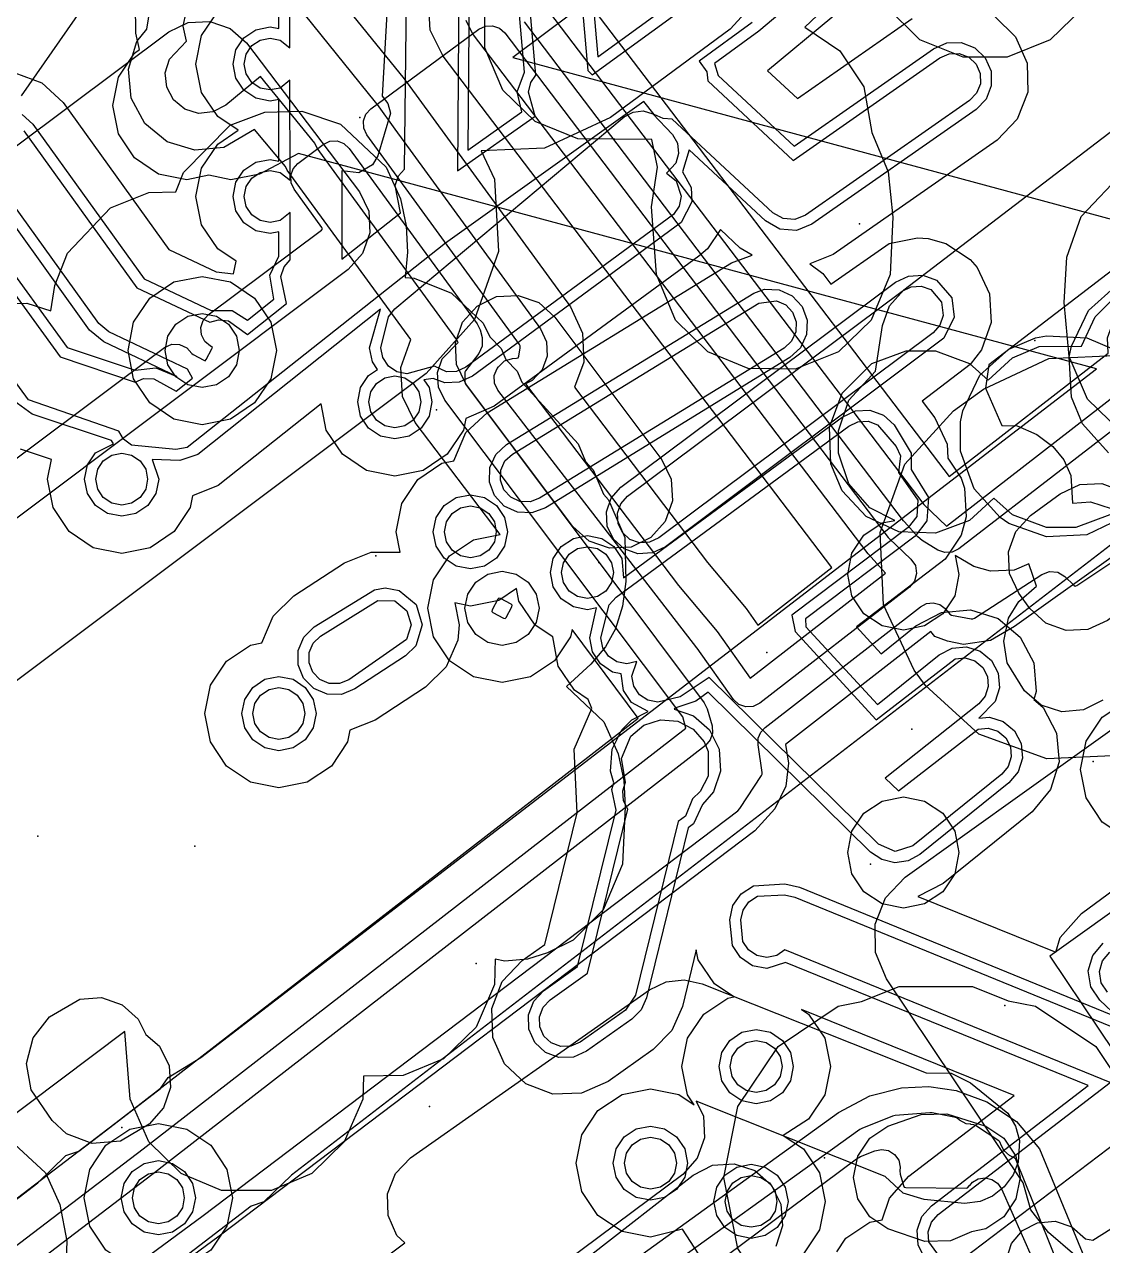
# Model space of a CAD drawing. Header units: metres. Extents: x 8738 to 9560, y -8972 to -7699.
# Drawn here: x 8953.24 to 8982.3, y -8157.11 to -8124.19 of the extents above; entities that cross this region are included whole.
import ezdxf

# ---------------------------------------------------------------- set-up
doc = ezdxf.new("R2010")
doc.units = ezdxf.units.M
for name, color, linetype in [('AI_GREENING_EXCLUSIONS', 1, 'Continuous'), ('AI_GREENING_LAWN', 82, 'Continuous'), ('AI_GREENING_REJECTED', 6, 'Continuous')]:
    doc.layers.add(name, color=color, linetype=linetype)

msp = doc.modelspace()

# ---------------------------------------------------------------- linework, layer by layer
at = {"layer": 'AI_GREENING_EXCLUSIONS'}
for points in [[(9045.859, -8091.153), (9020.617, -8110.161), (9019.849, -8110.898), (9019.503, -8111.013), (9017.236, -8112.693), (9017.027, -8112.99), (9016.1, -8113.511), (8989.922, -8132.624), (8989.217, -8133.256), (8988.937, -8133.343), (8987.764, -8134.2), (8986.64, -8135.064), (8986.478, -8135.307), (8985.673, -8135.807), (8960.434, -8155.213), (8959.695, -8155.928), (8959.35, -8156.046), (8957.123, -8157.756), (8956.926, -8158.05), (8956.066, -8158.568), (8929.562, -8178.912), (8904.278, -8205.333)], [(9045.859, -8091.153), (9020.617, -8110.161), (9019.849, -8110.898), (9019.503, -8111.013), (9017.236, -8112.693), (9017.027, -8112.99), (9016.1, -8113.511), (8989.922, -8132.624), (8989.217, -8133.256), (8988.937, -8133.343), (8987.764, -8134.2), (8986.64, -8135.064), (8986.478, -8135.307), (8985.673, -8135.807), (8960.434, -8155.213), (8959.695, -8155.928), (8959.35, -8156.046), (8957.123, -8157.756), (8956.926, -8158.05), (8956.066, -8158.568), (8929.562, -8178.912), (8904.278, -8205.333)], [(9033.491, -8100.485), (9017.902, -8112.401), (8991.06, -8132.499), (8986.438, -8135.788), (8986.438, -8135.788), (8986.438, -8135.788), (8979.925, -8140.422), (8979.286, -8140.797), (8978.556, -8140.911), (8978.119, -8140.822), (8977.784, -8140.688), (8977.675, -8140.561), (8973.755, -8143.602), (8973.839, -8144.107), (8973.76, -8144.728), (8973.471, -8145.337), (8972.926, -8145.927), (8958.484, -8156.853), (8939.431, -8170.901), (8931.698, -8176.967), (8927.609, -8180.372), (8924.563, -8183.053), (8917.837, -8189.222)], [(9002.142, -8105.466), (9001.453, -8107.291), (9000.118, -8108.713), (8990.21, -8115.798), (8988.432, -8116.601), (8986.482, -8116.663), (8984.87, -8116.054), (8976.223, -8122.436), (8974.457, -8123.266), (8973.168, -8123.326), (8972.262, -8124.32), (8969.039, -8126.698), (8967.257, -8127.531), (8965.547, -8127.602), (8965.911, -8128.364), (8966.015, -8130.31), (8965.367, -8132.148), (8964.066, -8133.599), (8931.722, -8157.865)], [(8968.074, -8123.837), (8966.403, -8125.084), (8986.13, -8130.411), (8986.512, -8130.133), (8986.721, -8129.836), (8987.697, -8129.296), (9013.792, -8110.243)], [(8968.074, -8123.837), (8966.403, -8125.084), (8986.13, -8130.411), (8986.512, -8130.133), (8986.721, -8129.836), (8987.697, -8129.296), (9013.792, -8110.243)], [(8967.442, -8114.175), (8968.423, -8125.435), (8968.541, -8125.55), (8971.76, -8123.205)], [(8967.74, -8114.149), (8968.692, -8125.069), (8971.478, -8123.039)], [(8965.004, -8115.448), (8964.916, -8128.143), (8967.006, -8126.661), (8966.823, -8126.021), (8966.886, -8125.755), (8967.028, -8125.557), (8966.062, -8114.474)], [(8965.291, -8115.361), (8965.193, -8127.578), (8966.644, -8126.55), (8966.523, -8126.01), (8966.721, -8125.481), (8965.77, -8114.575)], [(8963.434, -8116.397), (8962.885, -8126.126), (8963.034, -8126.32), (8963.103, -8126.584), (8962.764, -8127.738), (8962.626, -8127.974), (8962.249, -8128.196), (8961.797, -8128.141), (8961.799, -8130.52), (8963.376, -8129.267), (8963.237, -8128.534), (8963.325, -8128.276), (8963.487, -8128.092), (8963.631, -8115.862)], [(8953.182, -8126.618), (8953.468, -8126.884), (8956.469, -8131.053), (8958.27, -8131.902), (8958.836, -8131.9), (8959.255, -8132.161), (8959.959, -8131.6), (8959.857, -8130.949), (8960.099, -8130.439), (8960.099, -8129.783), (8959.863, -8129.83), (8959.48, -8129.754), (8959.156, -8129.537), (8958.939, -8129.213), (8958.863, -8128.83), (8958.939, -8128.447), (8959.156, -8128.123), (8959.48, -8127.906), (8959.863, -8127.83), (8960.097, -8127.877), (8960.096, -8126.213), (8959.863, -8126.259), (8959.48, -8126.183), (8959.156, -8125.966), (8958.939, -8125.642), (8958.863, -8125.259), (8958.939, -8124.876), (8959.156, -8124.552), (8959.48, -8124.335), (8959.863, -8124.259), (8960.095, -8124.305), (8960.092, -8119.831)], [(8953.224, -8127.06), (8956.271, -8131.291), (8958.235, -8132.217), (8958.471, -8132.152), (8958.742, -8132.185), (8959.248, -8132.551), (8960.301, -8131.711), (8960.155, -8130.986), (8960.24, -8130.726), (8960.399, -8130.541), (8960.398, -8129.265), (8960.131, -8129.477), (8959.863, -8129.53), (8959.595, -8129.477), (8959.368, -8129.325), (8959.216, -8129.098), (8959.163, -8128.83), (8959.216, -8128.562), (8959.368, -8128.335), (8959.595, -8128.183), (8959.863, -8128.13), (8960.131, -8128.183), (8960.398, -8128.394), (8960.396, -8125.697), (8960.131, -8125.906), (8959.863, -8125.959), (8959.595, -8125.906), (8959.368, -8125.754), (8959.216, -8125.527), (8959.163, -8125.259), (8959.216, -8124.991), (8959.368, -8124.764), (8959.595, -8124.612), (8959.863, -8124.559), (8960.131, -8124.612), (8960.395, -8124.82), (8960.392, -8119.737)], [(8967.703, -8122.617), (8978.169, -8136.382), (8982.455, -8133.057), (8982.438, -8132.645), (8982.696, -8131.925), (8983.205, -8131.354), (8985.578, -8129.603), (8985.285, -8129.215), (8985.001, -8128.524), (8984.989, -8127.778), (8985.253, -8127.079), (8985.755, -8126.525), (8992.469, -8121.459)], [(8976.095, -8121.794), (8973.04, -8124.374), (8971.843, -8125.248), (8971.938, -8125.567), (8973.985, -8127.473), (8977.746, -8124.848), (8978.104, -8124.691), (8978.494, -8124.683), (8978.857, -8124.825), (8979.139, -8125.095), (8979.295, -8125.453), (8979.303, -8125.843), (8979.161, -8126.206), (8978.891, -8126.488), (8974.467, -8129.576), (8974.05, -8129.744), (8973.602, -8129.712), (8973.213, -8129.488), (8971.16, -8127.576), (8970.982, -8128.169), (8971.211, -8128.586), (8971.228, -8128.975), (8970.947, -8129.53), (8965.314, -8133.673), (8964.96, -8133.837), (8964.571, -8133.854), (8964.256, -8133.74), (8964.008, -8133.776), (8964.147, -8133.983), (8964.223, -8134.366), (8964.147, -8134.749), (8963.93, -8135.073), (8963.606, -8135.29), (8963.223, -8135.366), (8962.84, -8135.29), (8962.516, -8135.073), (8962.299, -8134.749), (8962.223, -8134.366), (8962.299, -8133.983), (8962.516, -8133.659), (8962.759, -8133.497), (8962.62, -8133.29), (8962.544, -8132.907), (8962.841, -8131.864), (8957.912, -8135.784), (8957.43, -8135.948), (8956.683, -8135.916), (8956.86, -8136.45), (8956.784, -8136.833), (8956.567, -8137.157), (8956.243, -8137.374), (8955.86, -8137.45), (8955.477, -8137.374), (8955.153, -8137.157), (8954.936, -8136.833), (8954.86, -8136.45), (8954.936, -8136.067), (8955.153, -8135.743), (8955.638, -8135.494), (8955.59, -8135.412), (8953.449, -8134.696), (8952.956, -8134.335)], [(8953.164, -8126.118), (8956.113, -8121.868)], [(8966.908, -8123.224), (8977.486, -8137.135), (8978.095, -8137.714), (8983.574, -8133.466), (8983.443, -8133.177), (8983.427, -8132.795), (8983.556, -8132.435), (8983.81, -8132.15), (8986.873, -8129.819), (8986.122, -8128.669), (8985.98, -8128.323), (8985.975, -8127.95), (8986.106, -8127.6), (8986.357, -8127.324), (8993.072, -8122.258)], [(8976.741, -8122.558), (8973.272, -8125.444), (8974.075, -8126.191), (8977.174, -8124.028)], [(8961.462, -8123.168), (8963.476, -8125.663), (8963.54, -8125.751), (8963.554, -8125.765), (8967.374, -8131.006), (8967.376, -8131.009), (8967.956, -8131.805), (8968.284, -8132.513), (8968.316, -8133.293), (8968.068, -8133.968), (8971.656, -8138.701), (8972.694, -8139.937), (8973.011, -8140.383), (8975.008, -8138.834), (8964.524, -8125.044), (8964.18, -8124.343), (8964.131, -8123.564)], [(8926.734, -8175.916), (8955.831, -8153.707), (8969.779, -8142.889), (8968, -8140.501), (8967.961, -8140.697), (8967.527, -8141.346), (8966.878, -8141.78), (8966.113, -8141.932), (8965.348, -8141.78), (8964.699, -8141.346), (8964.265, -8140.697), (8964.113, -8139.932), (8964.265, -8139.167), (8964.699, -8138.518), (8965.348, -8138.084), (8966.061, -8137.942), (8963.772, -8134.922), (8963.431, -8134.22), (8963.384, -8133.441), (8963.652, -8132.69), (8960.322, -8128.12), (8960.278, -8128.025), (8959.437, -8127.028), (8958.612, -8127.508), (8957.836, -8127.585), (8957.089, -8127.359), (8956.486, -8126.864), (8956.118, -8126.176), (8956.041, -8125.399), (8956.267, -8124.652), (8956.537, -8124.323), (8956.673, -8123.478)], [(8975.275, -8123.313), (8974.273, -8124.268), (8975.219, -8124.901), (8975.869, -8125.874), (8976.081, -8127.105), (8976.52, -8128.167), (8976.653, -8129.384), (8976.576, -8130.929), (8976.061, -8132.161), (8975.184, -8133.016), (8974.019, -8133.486), (8972.75, -8133.469), (8971.666, -8133.016), (8970.789, -8132.161), (8970.274, -8130.929), (8970.146, -8129.11), (8970.301, -8128.043), (8970.153, -8127.298), (8968.16, -8127.276), (8967.007, -8126.809), (8966.139, -8125.96), (8965.647, -8124.82), (8965.647, -8124.82), (8965.647, -8123.492)], [(8929.476, -8173.936), (8953.596, -8155.421), (8954.356, -8154.685), (8954.702, -8154.569), (8955.425, -8154.018), (8956.909, -8152.877), (8957.109, -8152.576), (8957.994, -8152.042), (8982.142, -8133.477), (8960.63, -8127.669), (8959.572, -8128.225), (8958.807, -8128.377), (8958.213, -8128.259), (8957.619, -8128.377), (8956.854, -8128.225), (8956.205, -8127.791), (8955.771, -8127.142), (8955.619, -8126.377), (8955.771, -8125.612), (8956.205, -8124.963), (8956.342, -8124.871), (8956.24, -8124.426), (8956.234, -8123.645)], [(8929.476, -8173.936), (8953.596, -8155.421), (8954.356, -8154.685), (8954.702, -8154.569), (8955.425, -8154.018), (8956.909, -8152.877), (8957.109, -8152.576), (8957.994, -8152.042), (8982.142, -8133.477), (8960.63, -8127.669), (8959.572, -8128.225), (8958.807, -8128.377), (8958.213, -8128.259), (8957.619, -8128.377), (8956.854, -8128.225), (8956.205, -8127.791), (8955.771, -8127.142), (8955.619, -8126.377), (8955.771, -8125.612), (8956.205, -8124.963), (8956.342, -8124.871), (8956.24, -8124.426), (8956.234, -8123.645)], [(8960.591, -8123.681), (8962.697, -8126.291), (8962.736, -8126.344), (8962.746, -8126.354), (8963.227, -8127.018), (8967.148, -8132.394), (8967.312, -8132.748), (8967.328, -8133.138), (8967.193, -8133.504), (8966.929, -8133.791), (8966.744, -8133.877), (8970.871, -8139.32), (8971.909, -8140.556), (8972.803, -8141.816), (8976.453, -8138.986), (8975.981, -8138.462), (8965.319, -8124.437), (8965.147, -8124.087)], [(8981.771, -8123.754), (8980.894, -8124.609), (8979.729, -8125.079), (8978.541, -8125.079), (8977.376, -8124.609), (8976.454, -8123.687)], [(8918.84, -8153.042), (8957.132, -8124.394), (8957.657, -8124.142), (8958.238, -8124.109), (8958.788, -8124.3), (8959.224, -8124.685), (8962.267, -8128.701), (8962.519, -8129.228), (8962.55, -8129.812), (8962.356, -8130.364), (8961.966, -8130.799), (8928.612, -8155.823)], [(8927.446, -8176.618), (8956.441, -8154.5), (8971.068, -8143.161), (8970.989, -8142.86), (8964.569, -8134.318), (8964.398, -8133.967), (8964.375, -8133.578), (8964.502, -8133.209), (8964.927, -8132.77), (8964.892, -8132.694), (8961.13, -8127.532), (8961.065, -8127.391), (8959.606, -8125.596), (8958.666, -8126.368), (8958.322, -8126.552), (8957.934, -8126.59), (8957.56, -8126.477), (8957.258, -8126.229), (8957.074, -8125.885), (8957.036, -8125.497), (8957.149, -8125.124), (8957.611, -8124.646), (8957.521, -8124.243), (8957.597, -8123.86)], [(8972.854, -8124.139), (8971.429, -8125.178), (8971.631, -8125.474), (8971.658, -8125.717), (8973.958, -8127.858), (8977.918, -8125.094), (8978.168, -8124.984), (8978.441, -8124.978), (8978.696, -8125.078), (8978.893, -8125.267), (8979.002, -8125.517), (8979.008, -8125.79), (8978.908, -8126.045), (8978.719, -8126.242), (8974.295, -8129.33), (8974.004, -8129.447), (8973.69, -8129.425), (8973.418, -8129.268), (8970.704, -8126.742), (8970.46, -8126.732), (8970.212, -8126.618), (8969.935, -8126.267), (8964.591, -8130.09), (8957.628, -8135.597), (8957.324, -8135.649), (8956.126, -8135.534), (8955.907, -8135.37), (8955.782, -8135.16), (8953.352, -8134.313), (8948.539, -8127.737)], [(8952.978, -8125.495), (8953.709, -8125.768), (8954.279, -8126.3), (8957.129, -8130.259), (8958.403, -8130.859), (8958.871, -8130.917), (8958.947, -8130.577), (8958.449, -8130.244), (8958.015, -8129.595), (8957.863, -8128.83), (8958.015, -8128.065), (8958.449, -8127.416), (8959.004, -8127.044), (8958.449, -8126.673), (8958.015, -8126.024), (8957.863, -8125.259), (8958.015, -8124.494), (8958.449, -8123.845)], [(8979.396, -8123.982), (8979.959, -8124.523), (8980.272, -8125.238), (8980.288, -8126.018), (8980.004, -8126.745), (8979.463, -8127.308), (8975.039, -8130.396), (8974.411, -8130.649), (8974.764, -8130.907), (8974.979, -8131.192), (8976.551, -8130.095), (8977.316, -8129.943), (8977.602, -8129.964), (8978.081, -8130.095), (8978.73, -8130.529), (8978.918, -8130.746), (8979.254, -8131.45), (8979.295, -8132.229), (8979.035, -8132.965), (8978.73, -8133.357), (8977.436, -8134.35), (8977.784, -8134.8), (8978.115, -8135.507), (8978.132, -8135.886), (8978.493, -8136.426), (8978.582, -8136.691), (8978.626, -8137.47), (8978.493, -8137.956), (8978.059, -8138.605), (8975.668, -8140.431), (8976.337, -8141.161), (8977.272, -8140.407), (8977.963, -8140.046), (8978.741, -8139.976), (8979.485, -8140.209), (8980.084, -8140.71), (8980.446, -8141.401), (8980.516, -8142.178), (8980.448, -8142.393), (8980.703, -8142.606), (8981.065, -8143.297), (8981.135, -8144.075), (8980.901, -8144.819), (8980.401, -8145.418), (8978.005, -8147.349), (8977.327, -8147.699), (8981.045, -8149.205), (8981.159, -8148.81), (8981.731, -8148.156), (8984.677, -8145.993)], [(8949.915, -8126.738), (8954.387, -8132.901), (8956.224, -8133.516), (8956.785, -8133.448), (8957.35, -8133.679), (8955.382, -8132.752), (8954.997, -8132.431), (8951.845, -8128.053)], [(8952.309, -8131.735), (8953.304, -8131.708), (8953.95, -8131.913), (8954.061, -8131.23), (8954.4, -8130.355), (8955.561, -8129.133), (8956.591, -8128.726), (8957.318, -8128.706), (8957.528, -8128.187), (8958.788, -8126.908), (8959.719, -8126.558), (8960.713, -8126.531), (8961.763, -8126.884), (8962.987, -8128.042), (8963.373, -8128.898), (8963.528, -8129.617), (8963.567, -8130.334), (8963.499, -8131.018), (8963.743, -8131.033), (8964.752, -8131.438), (8965.602, -8132.243), (8965.782, -8132.615), (8966.092, -8132.93), (8966.216, -8133.227), (8966.525, -8133.542), (8966.649, -8133.839), (8968.164, -8135.5), (8968.363, -8135.975), (8968.572, -8136.202), (8968.847, -8136.859), (8968.983, -8137.009), (8969.422, -8138.027), (8969.455, -8139.208), (8969.364, -8139.876), (8969.173, -8140.481), (8968.903, -8140.972), (8968.504, -8141.442), (8967.849, -8142.043), (8968.854, -8142.995), (8969.24, -8143.851), (8969.395, -8144.57), (8969.434, -8145.287), (8969.357, -8146.832), (8968.842, -8148.064), (8968.032, -8148.874), (8967.341, -8149.216), (8966.8, -8149.389), (8966.193, -8149.445), (8965.927, -8149.392), (8965.911, -8150.069), (8965.413, -8151.219), (8964.536, -8152.074), (8963.452, -8152.528), (8962.376, -8152.544), (8962.359, -8153.166), (8961.861, -8154.317), (8960.984, -8155.172), (8959.9, -8155.625), (8958.549, -8155.625), (8957.466, -8155.172), (8956.589, -8154.317), (8956.091, -8153.166), (8955.948, -8151.343), (8952.486, -8153.938), (8953.811, -8155.148), (8954.197, -8156.004), (8954.379, -8156.994), (8954.314, -8158.985)], [(8982.306, -8142.407), (8981.785, -8142.673), (8981.201, -8142.72), (8980.644, -8142.54), (8980.199, -8142.161), (8979.73, -8141.399), (8979.64, -8140.818), (8979.768, -8140.2), (8980.045, -8139.751), (8980.522, -8139.338), (8980.312, -8138.735), (8979.92, -8138.902), (8979.283, -8138.935), (8979.283, -8138.935), (8978.832, -8138.808), (8978.33, -8138.504), (8978.432, -8139.018), (8978.318, -8139.592), (8977.993, -8140.079), (8977.506, -8140.404), (8976.932, -8140.518), (8976.358, -8140.404), (8975.871, -8140.079), (8975.546, -8139.592), (8975.432, -8139.018), (8975.546, -8138.444), (8975.871, -8137.957), (8976.358, -8137.632), (8976.7, -8137.564), (8976.031, -8137.223), (8975.465, -8136.579), (8975.18, -8135.746), (8975.18, -8135.152), (8975.465, -8134.319), (8976.179, -8133.536), (8976.37, -8132.311), (8976.562, -8131.775), (8976.941, -8131.35), (8982.927, -8126.776)], [(8949.672, -8126.914), (8954.201, -8133.155), (8956.226, -8133.833), (8956.452, -8133.74), (8956.725, -8133.742), (8957.326, -8134.082), (8957.765, -8133.732), (8957.638, -8133.484), (8955.51, -8132.48), (8955.24, -8132.256), (8952.088, -8127.878)], [(8982.777, -8135.15), (8981.9, -8134.294), (8981.401, -8133.144), (8981.268, -8131.69), (8981.337, -8130.468), (8981.725, -8129.371), (8982.886, -8128.149)], [(8984.775, -8129.129), (8979.241, -8133.367), (8979.144, -8133.997), (8979.59, -8135.003), (8980, -8135.014), (8980.535, -8135.251), (8980.96, -8135.571), (8981.256, -8135.933), (8981.443, -8136.348), (8981.488, -8137.1), (8981.976, -8137.061), (8982.533, -8137.242)], [(8971.412, -8157.333), (8970.976, -8156.671), (8970.114, -8156.888), (8969.349, -8156.736), (8968.7, -8156.302), (8968.266, -8155.653), (8968.114, -8154.888), (8968.266, -8154.123), (8968.7, -8153.474), (8969.349, -8153.04), (8970.114, -8152.888), (8970.879, -8153.04), (8971.294, -8153.317), (8971.116, -8153.051), (8970.964, -8152.286), (8971.116, -8151.521), (8971.55, -8150.872), (8972.199, -8150.438), (8972.36, -8150.406), (8971.837, -8150.056), (8971.403, -8149.407), (8971.351, -8149.142), (8970.977, -8150.667), (8970.689, -8151.315), (8970.192, -8151.822), (8968.972, -8152.688), (8968.26, -8153.007), (8967.48, -8153.029), (8966.751, -8152.751), (8966.183, -8152.215), (8965.864, -8151.503), (8965.842, -8150.723), (8966.12, -8149.994), (8966.656, -8149.427), (8967.269, -8148.991), (8968.137, -8145.449), (8968.062, -8143.725), (8968.53, -8142.63), (8968.435, -8142.387), (8968.064, -8142.139), (8967.63, -8141.49), (8967.482, -8140.704), (8967.005, -8140.385), (8966.571, -8139.736), (8966.504, -8139.398), (8966.025, -8139.718), (8965.26, -8139.87), (8964.842, -8139.787), (8964.96, -8140.38), (8964.918, -8140.789), (8964.612, -8141.507), (8964.055, -8142.054), (8962.695, -8142.944), (8962.011, -8143.219), (8961.948, -8143.535), (8961.514, -8144.184), (8960.865, -8144.618), (8960.1, -8144.77), (8959.335, -8144.618), (8958.686, -8144.184), (8958.252, -8143.535), (8958.1, -8142.77), (8958.252, -8142.005), (8958.686, -8141.356), (8959.335, -8140.922), (8959.642, -8140.861), (8959.948, -8140.143), (8960.505, -8139.596), (8961.865, -8138.706), (8962.589, -8138.415), (8963.37, -8138.423), (8963.26, -8137.87), (8963.412, -8137.105), (8963.846, -8136.456), (8964.495, -8136.022), (8964.813, -8135.959), (8965.14, -8135.197), (8965.713, -8134.666), (8972.303, -8130.616), (8972.861, -8130.409), (8972.532, -8130.219), (8971.999, -8129.724), (8971.654, -8130.237), (8971.422, -8130.436), (8965.905, -8134.479), (8965.134, -8134.812), (8965.071, -8135.131), (8964.637, -8135.78), (8963.988, -8136.214), (8963.223, -8136.366), (8962.458, -8136.214), (8961.809, -8135.78), (8961.375, -8135.131), (8961.234, -8134.421), (8958.463, -8136.618), (8957.77, -8136.901), (8957.708, -8137.215), (8957.274, -8137.864), (8956.625, -8138.298), (8955.86, -8138.45), (8955.095, -8138.298), (8954.446, -8137.864), (8954.012, -8137.215), (8953.86, -8136.45), (8953.965, -8135.923), (8953.132, -8135.645)], [(8982.465, -8135.741), (8981.764, -8134.962), (8981.462, -8134.24), (8981.403, -8133.157), (8981.462, -8132.865), (8981.925, -8131.904), (8982.703, -8131.203)], [(8982.5, -8137.416), (8981.583, -8137.757), (8980.791, -8137.757), (8979.874, -8137.416), (8979.369, -8136.963), (8978.713, -8137.568), (8977.796, -8137.909), (8976.81, -8137.87), (8975.928, -8137.461), (8975.281, -8136.762), (8974.979, -8136.039), (8974.94, -8135.053), (8975.281, -8134.136), (8976.087, -8133.33), (8977.004, -8132.989), (8977.796, -8132.989), (8977.796, -8132.989), (8978.713, -8133.33), (8979.217, -8133.783), (8979.874, -8133.178), (8980.597, -8132.876), (8981.735, -8132.867), (8982.106, -8132.077), (8982.646, -8131.537)], [(8982.781, -8137.522), (8981.875, -8137.949), (8980.791, -8138.007), (8979.777, -8137.646), (8979.539, -8137.486), (8978.838, -8136.707), (8978.477, -8135.693), (8978.477, -8134.901), (8978.535, -8134.609), (8978.998, -8133.649), (8979.777, -8132.948), (8979.777, -8132.948), (8980.499, -8132.645), (8980.791, -8132.587), (8981.875, -8132.645), (8982.597, -8132.948)], [(8981.557, -8157.367), (8980.848, -8156.759), (8980.367, -8156.145), (8980.165, -8155.42), (8976.48, -8149.921), (8976.183, -8149.215), (8976.174, -8148.45), (8976.452, -8147.736), (8976.978, -8147.18), (8983.411, -8142.583)], [(8982.945, -8146.128), (8982.296, -8145.694), (8981.862, -8145.045), (8981.71, -8144.28), (8981.862, -8143.515), (8982.296, -8142.866), (8982.945, -8142.432)], [(8985.737, -8145.837), (8980.883, -8149.306), (8983.488, -8153.194)], [(8977.459, -8157.35), (8977.33, -8157.088), (8977.304, -8156.699), (8977.43, -8156.329), (8977.687, -8156.036), (8981.91, -8152.792), (8973.759, -8149.482), (8973.251, -8149.642), (8972.868, -8149.566), (8972.544, -8149.349), (8972.327, -8149.025), (8972.252, -8148.327), (8972.336, -8147.946), (8972.56, -8147.626), (8972.889, -8147.417), (8973.735, -8147.359), (8974.132, -8147.451), (8982.724, -8150.964), (8982.228, -8150.495), (8981.985, -8150.135), (8981.917, -8149.706), (8982.037, -8149.289), (8982.323, -8148.962)], [(8977.908, -8157.402), (8977.62, -8157.011), (8977.602, -8156.738), (8977.69, -8156.479), (8977.87, -8156.274), (8982.509, -8152.711), (8973.739, -8149.142), (8973.519, -8149.289), (8973.251, -8149.342), (8972.983, -8149.289), (8972.756, -8149.137), (8972.604, -8148.91), (8972.551, -8148.334), (8972.611, -8148.067), (8972.767, -8147.843), (8972.998, -8147.696), (8973.728, -8147.659), (8974.006, -8147.723), (8983.796, -8151.721)], [(8982.434, -8150.277), (8982.264, -8150.025), (8982.216, -8149.725), (8982.3, -8149.433), (8982.501, -8149.204)], [(8962.848, -8157.521), (8963.491, -8157.041), (8963.277, -8156.837), (8963.04, -8156.302), (8963.027, -8155.717), (8963.238, -8155.171), (8963.642, -8154.747), (8970.089, -8150.218), (8970.534, -8150.005), (8971.024, -8149.947), (8971.506, -8150.052), (8977.551, -8152.458), (8978.217, -8152.465), (8978.743, -8152.722), (8979.748, -8153.541), (8979.957, -8153.888), (8980.065, -8154.278), (8980.03, -8154.862), (8979.895, -8155.201), (8979.654, -8155.527), (8979.335, -8155.776), (8979.001, -8155.921), (8978.579, -8155.981), (8977.489, -8155.872), (8976.931, -8155.696), (8976.442, -8155.245), (8971.35, -8153.218), (8971.543, -8153.623), (8971.573, -8154.207), (8971.377, -8154.759), (8970.985, -8155.194), (8965.525, -8159.266)], [(8975.136, -8157.282), (8975.382, -8156.915), (8976.031, -8156.481), (8976.365, -8156.415), (8976.563, -8155.83), (8977.078, -8155.243), (8979.916, -8153.063), (8974.185, -8150.743), (8974.378, -8150.872), (8974.812, -8151.521), (8974.964, -8152.286), (8974.812, -8153.051), (8974.378, -8153.7), (8973.695, -8154.141), (8974.24, -8154.505), (8974.674, -8155.154), (8974.826, -8155.919), (8974.674, -8156.684), (8974.24, -8157.333)], [(8969.235, -8157.819), (8975.181, -8153.522), (8976.025, -8153.077), (8976.88, -8152.855), (8977.619, -8152.823), (8978.358, -8152.93), (8979.181, -8153.234), (8979.984, -8153.769), (8980.605, -8154.503), (8982.223, -8158.417)], [(8979.7, -8157.504), (8979.845, -8157.057), (8980.141, -8156.709), (8980.553, -8156.496), (8981.025, -8156.457), (8981.472, -8156.602), (8981.844, -8156.933), (8982.038, -8156.969), (8986.332, -8154.259), (8984.014, -8153.32), (8978.543, -8157.473)], [(8965.642, -8159.596), (8971.265, -8155.21), (8971.787, -8154.947), (8972.371, -8154.904), (8972.927, -8155.088), (8973.37, -8155.47), (8973.633, -8155.993), (8973.676, -8156.577), (8973.492, -8157.133)]]:
    msp.add_lwpolyline(points, dxfattribs=at)
for points in [[(8970.805, -8128.409), (8970.94, -8128.823), (8970.887, -8129.091), (8970.735, -8129.318), (8965.137, -8133.431), (8964.889, -8133.546), (8964.616, -8133.558), (8964.29, -8133.4), (8963.544, -8133.607), (8963.276, -8133.554), (8963.049, -8133.402), (8962.897, -8133.175), (8962.844, -8132.907), (8963.049, -8132.074), (8963.22, -8131.861), (8969.406, -8126.685), (8969.646, -8126.554), (8969.918, -8126.525), (8970.18, -8126.602), (8970.713, -8127.157), (8970.844, -8127.396), (8970.874, -8127.668), (8970.797, -8127.93), (8970.551, -8128.205), (8970.805, -8128.409)], [(8958.031, -8134.983), (8957.266, -8134.831), (8956.617, -8134.397), (8956.183, -8133.748), (8956.031, -8132.983), (8956.183, -8132.218), (8956.617, -8131.569), (8957.266, -8131.135), (8958.031, -8130.983), (8958.796, -8131.135), (8959.445, -8131.569), (8959.879, -8132.218), (8960.031, -8132.983), (8959.879, -8133.748), (8959.445, -8134.397), (8958.796, -8134.831), (8958.031, -8134.983)], [(8969.408, -8138.331), (8969.118, -8138.07), (8968.95, -8137.718), (8968.929, -8137.328), (8969.059, -8136.96), (8969.32, -8136.67), (8976.717, -8131.142), (8977.069, -8130.974), (8977.459, -8130.953), (8977.827, -8131.083), (8978.24, -8131.56), (8978.306, -8132.086), (8978.023, -8132.65), (8970.518, -8138.272), (8970.166, -8138.44), (8969.776, -8138.461), (8969.408, -8138.331)], [(8973.874, -8133.172), (8967.284, -8137.222), (8966.918, -8137.357), (8966.528, -8137.343), (8966.173, -8137.18), (8965.908, -8136.894), (8965.773, -8136.528), (8965.787, -8136.138), (8965.95, -8135.783), (8966.236, -8135.518), (8972.904, -8131.439), (8973.192, -8131.333), (8973.582, -8131.347), (8973.937, -8131.51), (8974.202, -8131.796), (8974.337, -8132.162), (8974.323, -8132.552), (8974.16, -8132.907), (8973.874, -8133.172)], [(8969.819, -8138.164), (8969.561, -8138.073), (8969.358, -8137.89), (8969.241, -8137.644), (8969.226, -8137.371), (8969.317, -8137.113), (8969.5, -8136.91), (8976.897, -8131.382), (8977.143, -8131.265), (8977.416, -8131.25), (8977.674, -8131.341), (8977.963, -8131.675), (8978.009, -8132.043), (8977.918, -8132.301), (8977.735, -8132.504), (8970.338, -8138.032), (8970.092, -8138.149), (8969.819, -8138.164)], [(8970.423, -8135.927), (8970.677, -8136.455), (8970.708, -8137.039), (8970.514, -8137.591), (8970.124, -8138.027), (8969.596, -8138.28), (8969.011, -8138.312), (8968.459, -8138.118), (8968.024, -8137.727), (8965.14, -8133.883), (8964.887, -8133.355), (8964.855, -8132.771), (8965.049, -8132.219), (8965.44, -8131.783), (8965.968, -8131.53), (8966.552, -8131.498), (8967.104, -8131.692), (8967.54, -8132.083), (8970.423, -8135.927)], [(8966.87, -8137.061), (8966.597, -8137.051), (8966.349, -8136.937), (8966.164, -8136.737), (8966.069, -8136.48), (8966.079, -8136.207), (8966.193, -8135.959), (8966.393, -8135.774), (8973.039, -8131.703), (8973.513, -8131.639), (8973.761, -8131.753), (8973.946, -8131.953), (8974.041, -8132.21), (8974.031, -8132.483), (8973.917, -8132.731), (8973.717, -8132.916), (8967.127, -8136.966), (8966.87, -8137.061)], [(8957.648, -8133.907), (8957.324, -8133.69), (8957.107, -8133.366), (8957.031, -8132.983), (8957.107, -8132.6), (8957.324, -8132.276), (8957.648, -8132.059), (8958.031, -8131.983), (8958.414, -8132.059), (8958.738, -8132.276), (8958.955, -8132.6), (8959.031, -8132.983), (8958.955, -8133.366), (8958.738, -8133.69), (8958.414, -8133.907), (8958.031, -8133.983), (8957.648, -8133.907)], [(8986.079, -8135.094), (8986.384, -8135.51), (8987.205, -8137.272), (8987.291, -8139.221), (8986.625, -8141.055), (8985.308, -8142.494), (8984.511, -8143.079), (8982.749, -8143.903), (8980.8, -8143.991), (8978.966, -8143.327), (8977.525, -8142.012), (8977.221, -8141.598), (8976.396, -8139.836), (8976.308, -8137.887), (8976.975, -8136.048), (8978.287, -8134.612), (8979.09, -8134.023), (8980.857, -8133.197), (8982.806, -8133.111), (8984.64, -8133.777), (8986.079, -8135.094)], [(8962.728, -8134.861), (8962.576, -8134.634), (8962.523, -8134.366), (8962.576, -8134.098), (8962.728, -8133.871), (8962.955, -8133.719), (8963.223, -8133.666), (8963.491, -8133.719), (8963.718, -8133.871), (8963.87, -8134.098), (8963.923, -8134.366), (8963.87, -8134.634), (8963.718, -8134.861), (8963.491, -8135.013), (8963.223, -8135.066), (8962.955, -8135.013), (8962.728, -8134.861)], [(8969.387, -8142.148), (8969.325, -8141.695), (8969.095, -8141.649), (8968.771, -8141.432), (8968.554, -8141.108), (8968.478, -8140.725), (8968.66, -8139.923), (8968.419, -8139.971), (8968.036, -8139.895), (8967.712, -8139.678), (8967.495, -8139.354), (8967.419, -8138.971), (8967.495, -8138.588), (8967.712, -8138.264), (8968.036, -8138.047), (8968.419, -8137.971), (8968.802, -8138.047), (8969.126, -8138.264), (8969.343, -8138.588), (8969.391, -8139.112), (8975.284, -8134.777), (8975.638, -8134.612), (8976.028, -8134.594), (8976.394, -8134.727), (8976.682, -8134.99), (8977.144, -8135.746), (8977.143, -8136.189), (8977.614, -8136.941), (8977.569, -8137.574), (8977.247, -8137.99), (8974.29, -8140.216), (8974.307, -8140.427), (8976.234, -8142.528), (8977.9, -8141.186), (8978.245, -8141.005), (8978.634, -8140.97), (8979.006, -8141.087), (8979.306, -8141.337), (8979.486, -8141.683), (8979.521, -8142.072), (8979.405, -8142.444), (8978.97, -8142.892), (8979.253, -8142.867), (8979.625, -8142.983), (8979.925, -8143.233), (8980.105, -8143.579), (8980.14, -8143.968), (8980.024, -8144.34), (8979.773, -8144.64), (8977.378, -8146.57), (8977.059, -8146.743), (8976.701, -8146.79), (8976.348, -8146.707), (8976.049, -8146.504), (8971.667, -8142.191), (8971.339, -8142.439), (8970.799, -8142.619), (8970.755, -8142.648), (8971.276, -8142.831), (8971.705, -8143.208), (8971.963, -8143.728), (8972.002, -8144.319), (8971.812, -8144.875), (8971.517, -8145.221), (8971.279, -8145.74), (8971.129, -8145.847), (8970.006, -8150.429), (8969.862, -8150.753), (8969.613, -8151.006), (8968.393, -8151.873), (8968.037, -8152.032), (8967.647, -8152.043), (8967.282, -8151.904), (8966.999, -8151.636), (8966.839, -8151.28), (8966.828, -8150.89), (8966.967, -8150.526), (8967.235, -8150.242), (8968.152, -8149.591), (8969.186, -8145.371), (8969.072, -8144.817), (8969.132, -8144.634), (8969.042, -8144.319), (8969.081, -8143.728), (8969.339, -8143.208), (8969.609, -8142.938), (8970.05, -8142.713), (8969.604, -8142.472), (8969.387, -8142.148)], [(8969.75, -8141.369), (8969.478, -8141.425), (8969.21, -8141.372), (8968.983, -8141.22), (8968.831, -8140.993), (8968.778, -8140.725), (8969.005, -8139.834), (8969.189, -8139.633), (8975.462, -8135.019), (8975.709, -8134.903), (8975.982, -8134.891), (8976.239, -8134.984), (8976.737, -8135.571), (8976.853, -8135.818), (8976.8, -8136.27), (8977.323, -8137.016), (8977.292, -8137.459), (8977.066, -8137.75), (8973.923, -8140.117), (8974.017, -8140.554), (8976.203, -8142.938), (8978.33, -8141.293), (8978.602, -8141.269), (8978.862, -8141.35), (8979.072, -8141.525), (8979.199, -8141.767), (8979.223, -8142.039), (8979.141, -8142.3), (8978.966, -8142.51), (8976.444, -8144.508), (8976.797, -8144.855), (8978.949, -8143.189), (8979.221, -8143.165), (8979.481, -8143.247), (8979.691, -8143.422), (8979.818, -8143.664), (8979.842, -8143.936), (8979.76, -8144.196), (8979.585, -8144.406), (8977.189, -8146.337), (8976.715, -8146.491), (8976.259, -8146.291), (8971.693, -8141.796), (8970.912, -8142.317), (8970.311, -8142.465), (8970.043, -8142.412), (8969.816, -8142.26), (8969.664, -8142.033), (8969.611, -8141.765), (8969.75, -8141.369)], [(8955.365, -8136.945), (8955.213, -8136.718), (8955.16, -8136.45), (8955.213, -8136.182), (8955.365, -8135.955), (8955.592, -8135.803), (8955.86, -8135.75), (8956.128, -8135.803), (8956.355, -8135.955), (8956.507, -8136.182), (8956.56, -8136.45), (8956.507, -8136.718), (8956.355, -8136.945), (8956.128, -8137.097), (8955.86, -8137.15), (8955.592, -8137.097), (8955.365, -8136.945)], [(8983.56, -8137.577), (8983.806, -8138.108), (8983.831, -8138.693), (8983.631, -8139.242), (8983.237, -8139.672), (8982.44, -8140.257), (8981.909, -8140.505), (8981.325, -8140.531), (8980.774, -8140.331), (8980.344, -8139.937), (8980.042, -8139.527), (8979.795, -8138.998), (8979.768, -8138.413), (8979.968, -8137.862), (8980.362, -8137.431), (8981.163, -8136.842), (8981.694, -8136.596), (8982.279, -8136.571), (8982.828, -8136.771), (8983.258, -8137.165), (8983.56, -8137.577)], [(8964.553, -8138.577), (8964.336, -8138.253), (8964.26, -8137.87), (8964.336, -8137.487), (8964.553, -8137.163), (8964.877, -8136.946), (8965.26, -8136.87), (8965.643, -8136.946), (8965.967, -8137.163), (8966.184, -8137.487), (8966.26, -8137.87), (8966.184, -8138.253), (8965.967, -8138.577), (8965.643, -8138.794), (8965.26, -8138.87), (8964.877, -8138.794), (8964.553, -8138.577)], [(8964.765, -8138.365), (8964.613, -8138.138), (8964.56, -8137.87), (8964.613, -8137.602), (8964.765, -8137.375), (8964.992, -8137.223), (8965.26, -8137.17), (8965.528, -8137.223), (8965.755, -8137.375), (8965.907, -8137.602), (8965.96, -8137.87), (8965.907, -8138.138), (8965.755, -8138.365), (8965.528, -8138.517), (8965.26, -8138.57), (8964.992, -8138.517), (8964.765, -8138.365)], [(8968.151, -8139.618), (8967.924, -8139.466), (8967.772, -8139.239), (8967.719, -8138.971), (8967.772, -8138.703), (8967.924, -8138.476), (8968.151, -8138.324), (8968.419, -8138.271), (8968.687, -8138.324), (8968.914, -8138.476), (8969.066, -8138.703), (8969.119, -8138.971), (8969.066, -8139.239), (8968.914, -8139.466), (8968.687, -8139.618), (8968.419, -8139.671), (8968.151, -8139.618)], [(8966.496, -8140.856), (8966.113, -8140.932), (8965.73, -8140.856), (8965.406, -8140.639), (8965.189, -8140.315), (8965.113, -8139.932), (8965.189, -8139.549), (8965.406, -8139.225), (8965.73, -8139.008), (8966.113, -8138.932), (8966.496, -8139.008), (8966.82, -8139.225), (8967.037, -8139.549), (8967.113, -8139.932), (8967.037, -8140.315), (8966.82, -8140.639), (8966.496, -8140.856)], [(8961.786, -8142.253), (8961.396, -8142.249), (8961.036, -8142.096), (8960.763, -8141.818), (8960.617, -8141.456), (8960.621, -8141.066), (8960.774, -8140.706), (8961.052, -8140.433), (8962.679, -8139.436), (8962.96, -8139.38), (8963.343, -8139.456), (8963.797, -8139.832), (8963.96, -8140.38), (8963.786, -8140.944), (8963.508, -8141.217), (8962.148, -8142.107), (8961.786, -8142.253)], [(8961.014, -8141.653), (8960.912, -8141.4), (8960.915, -8141.127), (8961.022, -8140.876), (8961.217, -8140.684), (8962.763, -8139.719), (8963.228, -8139.733), (8963.546, -8139.997), (8963.66, -8140.38), (8963.538, -8140.774), (8961.983, -8141.856), (8961.73, -8141.958), (8961.457, -8141.955), (8961.206, -8141.848), (8961.014, -8141.653)], [(8959.717, -8143.694), (8959.393, -8143.477), (8959.176, -8143.153), (8959.1, -8142.77), (8959.176, -8142.387), (8959.393, -8142.063), (8959.717, -8141.846), (8960.1, -8141.77), (8960.483, -8141.846), (8960.807, -8142.063), (8961.024, -8142.387), (8961.1, -8142.77), (8961.024, -8143.153), (8960.807, -8143.477), (8960.483, -8143.694), (8960.1, -8143.77), (8959.717, -8143.694)], [(8959.832, -8143.417), (8959.605, -8143.265), (8959.453, -8143.038), (8959.4, -8142.77), (8959.453, -8142.502), (8959.605, -8142.275), (8959.832, -8142.123), (8960.1, -8142.07), (8960.368, -8142.123), (8960.595, -8142.275), (8960.747, -8142.502), (8960.8, -8142.77), (8960.747, -8143.038), (8960.595, -8143.265), (8960.368, -8143.417), (8960.1, -8143.47), (8959.832, -8143.417)], [(8971.267, -8143.187), (8971.563, -8143.535), (8971.669, -8143.788), (8971.669, -8144.454), (8971.456, -8144.866), (8971.244, -8145.07), (8971.06, -8145.534), (8970.862, -8145.676), (8969.714, -8150.358), (8969.44, -8150.762), (8968.219, -8151.628), (8967.97, -8151.74), (8967.697, -8151.748), (8967.442, -8151.65), (8967.243, -8151.463), (8967.132, -8151.214), (8967.124, -8150.941), (8967.221, -8150.685), (8967.409, -8150.487), (8968.417, -8149.771), (8969.502, -8145.343), (8969.391, -8145.125), (8969.37, -8144.853), (8969.445, -8144.622), (8969.336, -8143.982), (8969.588, -8143.376), (8969.936, -8143.08), (8970.383, -8142.935), (8970.855, -8142.974), (8971.267, -8143.187)], [(8977.993, -8147.576), (8977.506, -8147.901), (8976.932, -8148.015), (8976.358, -8147.901), (8975.871, -8147.576), (8975.546, -8147.089), (8975.432, -8146.515), (8975.546, -8145.941), (8975.871, -8145.454), (8976.358, -8145.129), (8976.932, -8145.015), (8977.506, -8145.129), (8977.993, -8145.454), (8978.318, -8145.941), (8978.432, -8146.515), (8978.318, -8147.089), (8977.993, -8147.576)], [(8978.797, -8150.131), (8979.759, -8150.512), (8980.495, -8150.659), (8982.118, -8151.742), (8983.201, -8153.365), (8983.582, -8155.278), (8983.201, -8157.191), (8982.118, -8158.814), (8980.495, -8159.897), (8979.796, -8160.037), (8978.797, -8160.433), (8976.819, -8160.433), (8975.769, -8160.015), (8975.178, -8159.897), (8973.555, -8158.814), (8972.472, -8157.191), (8972.091, -8155.278), (8972.472, -8153.365), (8973.555, -8151.742), (8975.178, -8150.659), (8975.805, -8150.534), (8976.819, -8150.131), (8978.797, -8150.131)], [(8954.732, -8150.466), (8955.316, -8150.428), (8955.87, -8150.617), (8956.309, -8151.004), (8956.513, -8151.418), (8956.877, -8151.739), (8957.136, -8152.264), (8957.173, -8152.848), (8956.984, -8153.402), (8956.598, -8153.842), (8955.829, -8154.298), (8955.065, -8154.362), (8954.371, -8154.101), (8953.985, -8153.741), (8953.42, -8152.91), (8953.295, -8152.202), (8953.475, -8151.509), (8953.918, -8150.948), (8954.732, -8150.466)], [(8972.964, -8153.286), (8972.581, -8153.21), (8972.257, -8152.993), (8972.04, -8152.669), (8971.964, -8152.286), (8972.04, -8151.903), (8972.257, -8151.579), (8972.581, -8151.362), (8972.964, -8151.286), (8973.347, -8151.362), (8973.671, -8151.579), (8973.888, -8151.903), (8973.964, -8152.286), (8973.888, -8152.669), (8973.671, -8152.993), (8973.347, -8153.21), (8972.964, -8153.286)], [(8972.696, -8152.933), (8972.469, -8152.781), (8972.317, -8152.554), (8972.264, -8152.286), (8972.317, -8152.018), (8972.469, -8151.791), (8972.696, -8151.639), (8972.964, -8151.586), (8973.232, -8151.639), (8973.459, -8151.791), (8973.611, -8152.018), (8973.664, -8152.286), (8973.611, -8152.554), (8973.459, -8152.781), (8973.232, -8152.933), (8972.964, -8152.986), (8972.696, -8152.933)], [(8978.105, -8153.562), (8979.156, -8153.892), (8979.643, -8154.217), (8979.968, -8154.704), (8980.082, -8155.278), (8979.968, -8155.852), (8979.643, -8156.339), (8979.156, -8156.664), (8978.765, -8156.742), (8978.202, -8156.983), (8977.511, -8157.002), (8976.517, -8156.664), (8976.03, -8156.339), (8975.705, -8155.852), (8975.591, -8155.278), (8975.705, -8154.704), (8976.03, -8154.217), (8976.517, -8153.892), (8977.414, -8153.581), (8978.105, -8153.562)], [(8957.614, -8157.67), (8956.849, -8157.822), (8956.084, -8157.67), (8955.435, -8157.236), (8955.001, -8156.587), (8954.849, -8155.822), (8955.001, -8155.057), (8955.435, -8154.408), (8956.084, -8153.974), (8956.849, -8153.822), (8957.614, -8153.974), (8958.263, -8154.408), (8958.697, -8155.057), (8958.849, -8155.822), (8958.697, -8156.587), (8958.263, -8157.236), (8957.614, -8157.67)], [(8969.407, -8155.595), (8969.19, -8155.271), (8969.114, -8154.888), (8969.19, -8154.505), (8969.407, -8154.181), (8969.731, -8153.964), (8970.114, -8153.888), (8970.497, -8153.964), (8970.821, -8154.181), (8971.038, -8154.505), (8971.114, -8154.888), (8971.038, -8155.271), (8970.821, -8155.595), (8970.497, -8155.812), (8970.114, -8155.888), (8969.731, -8155.812), (8969.407, -8155.595)], [(8969.619, -8155.383), (8969.467, -8155.156), (8969.414, -8154.888), (8969.467, -8154.62), (8969.619, -8154.393), (8969.846, -8154.241), (8970.114, -8154.188), (8970.382, -8154.241), (8970.609, -8154.393), (8970.761, -8154.62), (8970.814, -8154.888), (8970.761, -8155.156), (8970.609, -8155.383), (8970.382, -8155.535), (8970.114, -8155.588), (8969.846, -8155.535), (8969.619, -8155.383)], [(8956.466, -8156.746), (8956.142, -8156.529), (8955.925, -8156.205), (8955.849, -8155.822), (8955.925, -8155.439), (8956.142, -8155.115), (8956.466, -8154.898), (8956.849, -8154.822), (8957.232, -8154.898), (8957.556, -8155.115), (8957.773, -8155.439), (8957.849, -8155.822), (8957.773, -8156.205), (8957.556, -8156.529), (8957.232, -8156.746), (8956.849, -8156.822), (8956.466, -8156.746)], [(8972.826, -8156.919), (8972.443, -8156.843), (8972.119, -8156.626), (8971.902, -8156.302), (8971.826, -8155.919), (8971.902, -8155.536), (8972.119, -8155.212), (8972.443, -8154.995), (8972.826, -8154.919), (8973.209, -8154.995), (8973.533, -8155.212), (8973.75, -8155.536), (8973.826, -8155.919), (8973.75, -8156.302), (8973.533, -8156.626), (8973.209, -8156.843), (8972.826, -8156.919)], [(8956.581, -8156.469), (8956.354, -8156.317), (8956.202, -8156.09), (8956.149, -8155.822), (8956.202, -8155.554), (8956.354, -8155.327), (8956.581, -8155.175), (8956.849, -8155.122), (8957.117, -8155.175), (8957.344, -8155.327), (8957.496, -8155.554), (8957.549, -8155.822), (8957.496, -8156.09), (8957.344, -8156.317), (8957.117, -8156.469), (8956.849, -8156.522), (8956.581, -8156.469)], [(8972.558, -8156.566), (8972.331, -8156.414), (8972.179, -8156.187), (8972.126, -8155.919), (8972.179, -8155.651), (8972.331, -8155.424), (8972.558, -8155.272), (8972.826, -8155.219), (8973.094, -8155.272), (8973.321, -8155.424), (8973.473, -8155.651), (8973.526, -8155.919), (8973.473, -8156.187), (8973.321, -8156.414), (8973.094, -8156.566), (8972.826, -8156.619), (8972.558, -8156.566)]]:
    msp.add_lwpolyline(points, close=True, dxfattribs=at)
at = {"layer": 'AI_GREENING_LAWN'}
for points in [[(8984.165, -8133.906), (8978.429, -8138.332), (8978.249, -8138.42), (8978.049, -8138.431), (8977.861, -8138.363), (8977.437, -8138.102), (8977.326, -8138.009), (8976.965, -8137.605), (8976.94, -8137.574), (8966.716, -8124.126)], [(8927.246, -8155.188), (8957.013, -8132.904), (8957.208, -8132.815), (8957.421, -8132.816), (8957.615, -8132.906), (8957.747, -8133.06), (8957.787, -8133.093), (8958.075, -8133.247), (8958.115, -8133.259), (8958.141, -8133.227), (8958.295, -8132.939), (8958.307, -8132.899), (8958.275, -8132.873), (8958.256, -8132.863), (8958.102, -8132.735), (8958.01, -8132.558), (8957.995, -8132.359), (8958.059, -8132.17), (8958.192, -8132.021), (8961.244, -8129.736), (8961.272, -8129.705), (8961.254, -8129.668), (8960.506, -8128.633), (8960.425, -8128.458), (8960.417, -8128.266), (8960.482, -8128.084), (8960.611, -8127.941), (8961.292, -8127.428), (8961.47, -8127.343), (8961.667, -8127.333), (8961.852, -8127.4), (8961.997, -8127.533), (8965.442, -8132.26), (8965.522, -8132.429), (8965.576, -8132.636), (8965.582, -8132.862), (8965.488, -8133.067), (8965.132, -8133.529), (8965.113, -8133.565), (8965.107, -8133.604), (8965.109, -8133.831), (8965.116, -8133.869), (8965.134, -8133.903), (8971.565, -8142.477), (8971.647, -8142.642), (8971.775, -8143.098), (8971.79, -8143.294), (8971.728, -8143.48), (8971.6, -8143.628), (8956.869, -8155.054), (8956.866, -8155.056), (8927.959, -8177.099)], [(8939.053, -8170.309), (8958.057, -8156.298), (8958.06, -8156.296), (8972.469, -8145.395), (8972.527, -8145.332), (8973.106, -8144.441), (8973.123, -8144.402), (8973.124, -8144.359), (8973.015, -8143.611), (8973.02, -8143.436), (8973.086, -8143.273), (8973.203, -8143.144), (8977.398, -8139.89), (8977.56, -8139.806), (8977.74, -8139.786), (8977.915, -8139.831), (8978.063, -8139.936), (8978.107, -8140.001), (8978.11, -8139.999), (8978.181, -8140.092), (8978.231, -8140.115), (8978.763, -8140.217), (8978.808, -8140.217), (8978.851, -8140.2), (8980.664, -8139.017), (8980.873, -8138.94), (8981.094, -8138.962), (8981.285, -8139.077), (8981.525, -8139.308), (8981.567, -8139.334), (8981.613, -8139.316), (8982.494, -8138.727)], [(8981.993, -8159.819), (8979.974, -8154.81), (8979.953, -8154.775), (8979.921, -8154.75), (8979.794, -8154.679), (8979.645, -8154.55), (8979.556, -8154.374), (8979.551, -8154.356), (8979.533, -8154.317), (8979.502, -8154.288), (8978.874, -8153.871), (8978.836, -8153.854), (8978.75, -8153.849), (8978.75, -8153.84), (8978.625, -8153.829), (8978.445, -8153.728), (8978.381, -8153.673), (8978.342, -8153.658), (8977.713, -8153.534), (8977.645, -8153.53), (8976.714, -8153.603), (8976.64, -8153.62), (8975.812, -8153.956), (8975.76, -8153.984), (8969.643, -8158.388)], [(8948.007, -8175.364), (8975.672, -8154.773), (8975.779, -8154.712), (8976.159, -8154.555), (8976.346, -8154.517), (8976.346, -8154.517), (8976.534, -8154.551), (8976.695, -8154.654), (8976.806, -8154.81), (8976.85, -8154.996), (8976.834, -8155.097), (8976.842, -8155.188), (8976.934, -8155.492), (8976.957, -8155.533), (8977.002, -8155.543), (8978.623, -8155.564), (8978.665, -8155.557), (8978.719, -8155.489), (8978.723, -8155.493), (8978.793, -8155.406), (8978.953, -8155.314), (8979.136, -8155.286), (8979.317, -8155.327), (8979.47, -8155.431), (8979.575, -8155.583), (8980.413, -8157.471)]]:
    msp.add_lwpolyline(points, dxfattribs=at)
for points in [[(8977.098, -8139.363), (8973.063, -8142.493), (8972.884, -8142.581), (8972.683, -8142.592), (8972.495, -8142.524), (8972.349, -8142.387), (8971.371, -8141.006), (8971.365, -8140.998), (8966.003, -8134.052), (8965.913, -8133.866), (8965.906, -8133.659), (8965.984, -8133.467), (8966.017, -8133.418), (8966.181, -8133.265), (8966.394, -8133.199), (8966.505, -8133.191), (8966.551, -8133.176), (8966.569, -8133.131), (8966.605, -8132.906), (8966.603, -8132.859), (8966.583, -8132.817), (8962.47, -8127.164), (8962.388, -8126.988), (8962.38, -8126.793), (8962.446, -8126.611), (8962.577, -8126.467), (8965.491, -8124.32), (8965.665, -8124.238), (8965.858, -8124.228), (8966.041, -8124.292), (8966.185, -8124.42), (8976.527, -8138.024), (8976.554, -8138.054), (8977.136, -8138.605), (8977.256, -8138.782), (8977.291, -8138.993), (8977.235, -8139.199), (8977.098, -8139.363)], [(8966.223, -8140.176), (8966.377, -8139.888), (8966.389, -8139.848), (8966.357, -8139.822), (8966.069, -8139.668), (8966.029, -8139.656), (8966.003, -8139.688), (8965.849, -8139.976), (8965.837, -8140.016), (8965.869, -8140.042), (8966.157, -8140.196), (8966.197, -8140.208), (8966.223, -8140.176)]]:
    msp.add_lwpolyline(points, close=True, dxfattribs=at)
at = {"layer": 'AI_GREENING_REJECTED'}
for p in [(8962.28, -8126.7), (8975.75, -8129.57), (8980.48, -8132.71), (8964.35, -8134.58), (8962.71, -8138.52), (8968.72, -8138.7), (8973.25, -8141.12), (8977.16, -8143.19), (8982.05, -8144.06), (8953.6, -8146.07), (8957.83, -8146.34), (8976.05, -8146.83), (8965.42, -8149.51), (8979.67, -8150.64), (8964.16, -8153.36), (8955.86, -8153.93), (8974.81, -8154.75)]:
    msp.add_point(p, dxfattribs=at)

doc.saveas('drawing.dxf')
